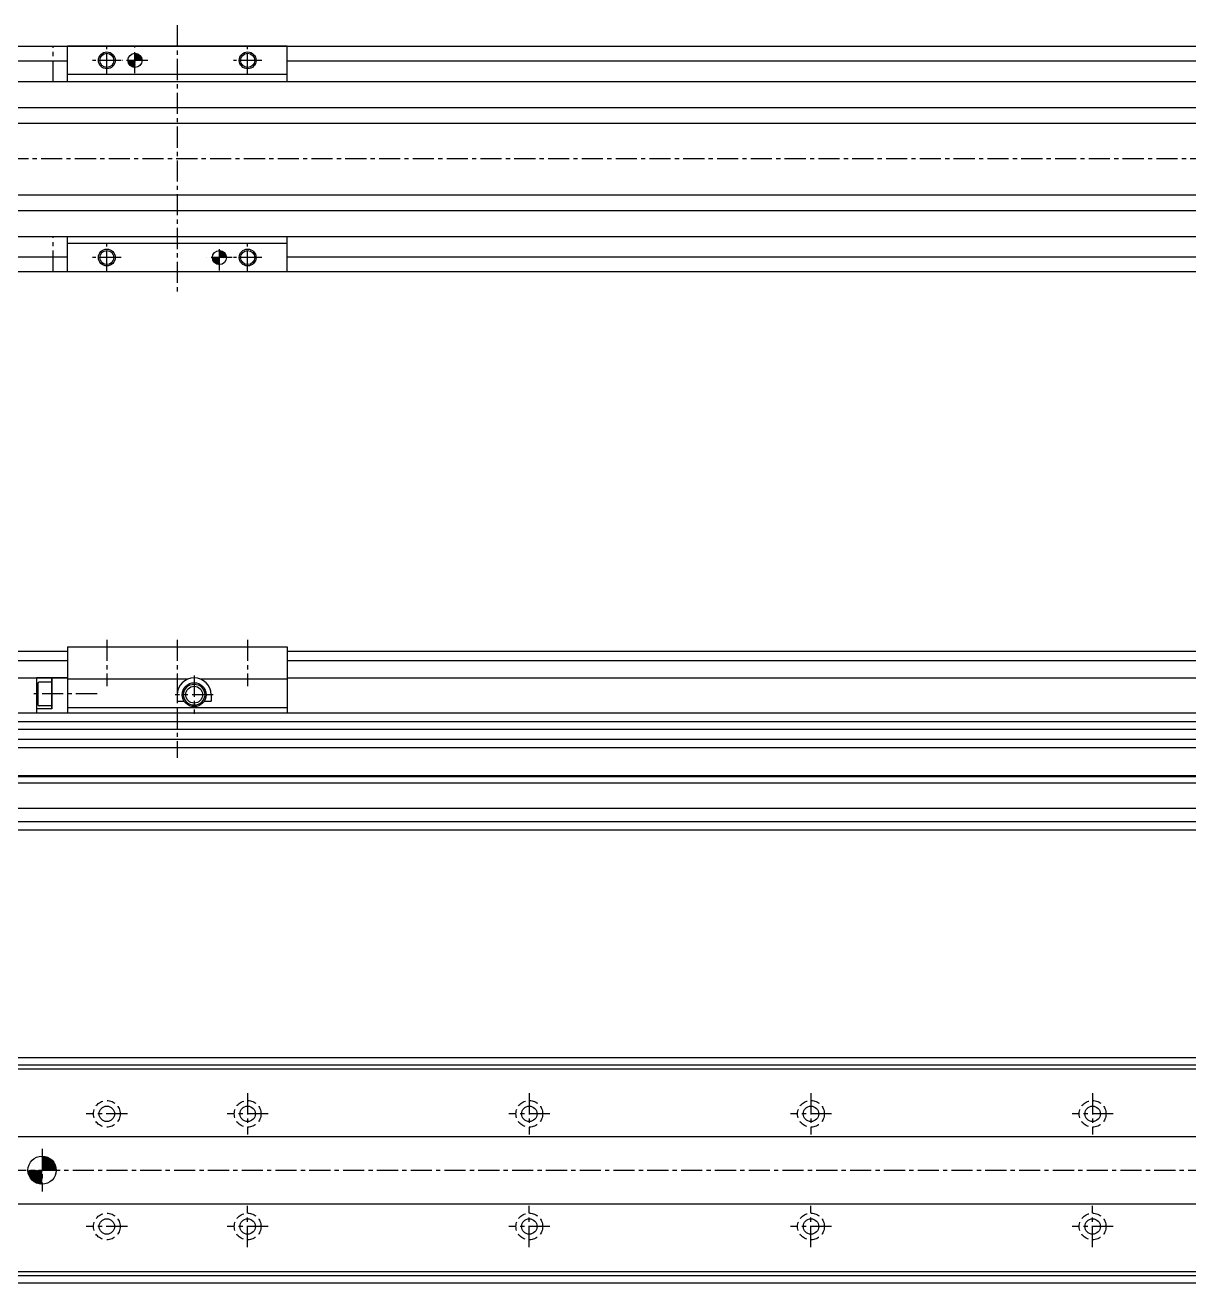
# Model space of a CAD drawing. Extents: x -493 to 1083, y 41 to 537.
# Drawn here: x -118.5 to 294.6, y 90.5 to 536.9 of the extents above; entities that cross this region are included whole.
import ezdxf

# ---------------------------------------------------------------- set-up
doc = ezdxf.new("R2010")
doc.units = 0
for name, pattern in [('CENTER', [12, 7.5, -1.5, 1.5, -1.5]), ('DASHED', [4.5, 3, -1.5]), ('PHANTOM', [15, 7.5, -1.5, 1.5, -1.5, 1.5, -1.5])]:
    doc.linetypes.add(name, pattern=pattern)
doc.layers.get('0').update_dxf_attribs({"linetype": 'CONTINUOUS'})
doc.layers.add('CENTER', color=1, linetype='CENTER')

# ---------------------------------------------------------------- blocks, each defined once
blk = doc.blocks.new('*X5')
at = {"color": 0}
for p, q in [((-296.92, 152.53), (-296.85, 152.6)), ((-296.92, 152.3), (-296.64, 152.59)), ((-296.92, 152.08), (-296.44, 152.56)), ((-296.92, 151.86), (-296.26, 152.52)), ((-296.92, 151.63), (-296.09, 152.46)), ((-296.92, 151.41), (-295.93, 152.4)), ((-296.92, 151.18), (-295.78, 152.33)), ((-296.92, 150.96), (-295.64, 152.25)), ((-296.92, 150.74), (-295.5, 152.16)), ((-296.92, 150.51), (-295.37, 152.07)), ((-296.92, 150.29), (-295.25, 151.96)), ((-296.89, 150.1), (-295.14, 151.85)), ((-299.42, 150.03), (-299.34, 150.1)), ((-299.41, 149.82), (-299.12, 150.1)), ((-299.38, 149.63), (-298.9, 150.1)), ((-299.33, 149.44), (-298.67, 150.1)), ((-299.28, 149.27), (-298.45, 150.1)), ((-299.22, 149.11), (-298.23, 150.1)), ((-299.15, 148.96), (-298, 150.1)), ((-299.07, 148.82), (-297.78, 150.1)), ((-298.98, 148.68), (-297.56, 150.1)), ((-298.88, 148.55), (-297.33, 150.1)), ((-298.78, 148.43), (-297.11, 150.1)), ((-298.67, 148.32), (-296.92, 150.07)), ((-298.56, 148.21), (-296.92, 149.84)), ((-298.43, 148.11), (-296.92, 149.62)), ((-296.66, 150.1), (-295.03, 151.74)), ((-296.44, 150.1), (-294.93, 151.61)), ((-296.21, 150.1), (-294.84, 151.48)), ((-295.99, 150.1), (-294.75, 151.34)), ((-295.77, 150.1), (-294.67, 151.2)), ((-295.54, 150.1), (-294.61, 151.04)), ((-295.32, 150.1), (-294.55, 150.88)), ((-295.1, 150.1), (-294.5, 150.7)), ((-294.87, 150.1), (-294.46, 150.52)), ((-294.65, 150.1), (-294.43, 150.32)), ((-294.43, 150.1), (-294.42, 150.11)), ((-298.3, 148.02), (-296.92, 149.4)), ((-298.16, 147.93), (-296.92, 149.17)), ((-298.02, 147.86), (-296.92, 148.95)), ((-297.86, 147.79), (-296.92, 148.73)), ((-297.7, 147.73), (-296.92, 148.5)), ((-297.52, 147.68), (-296.92, 148.28)), ((-297.34, 147.64), (-296.92, 148.05)), ((-297.14, 147.61), (-296.92, 147.83)), ((-296.93, 147.6), (-296.92, 147.61))]:
    blk.add_line(p, q, dxfattribs=at)
blk = doc.blocks.new('*X6')
at = {"color": 0}
for p, q in [((-265.42, 313.16), (-265.26, 313.33)), ((-265.42, 313.27), (-265.36, 313.33)), ((-265.42, 313.05), (-265.16, 313.31)), ((-265.42, 312.94), (-265.07, 313.29)), ((-265.42, 312.82), (-264.99, 313.26)), ((-265.42, 312.71), (-264.91, 313.23)), ((-265.42, 312.6), (-264.83, 313.19)), ((-265.42, 312.49), (-264.76, 313.15)), ((-265.42, 312.38), (-264.7, 313.1)), ((-265.42, 312.27), (-264.63, 313.06)), ((-265.42, 312.15), (-264.57, 313)), ((-265.38, 312.09), (-264.52, 312.95)), ((-265.27, 312.09), (-264.46, 312.89)), ((-265.15, 312.09), (-264.42, 312.83)), ((-265.04, 312.09), (-264.37, 312.76)), ((-264.93, 312.09), (-264.33, 312.69)), ((-264.82, 312.09), (-264.29, 312.62)), ((-264.71, 312.09), (-264.26, 312.54)), ((-266.67, 312.02), (-266.61, 312.09)), ((-266.66, 311.92), (-266.5, 312.09)), ((-266.65, 311.83), (-266.38, 312.09)), ((-266.62, 311.74), (-266.27, 312.09)), ((-266.6, 311.65), (-266.16, 312.09)), ((-266.56, 311.57), (-266.05, 312.09)), ((-266.53, 311.5), (-265.94, 312.09)), ((-266.48, 311.43), (-265.83, 312.09)), ((-266.44, 311.36), (-265.71, 312.09)), ((-266.39, 311.3), (-265.6, 312.09)), ((-266.34, 311.24), (-265.49, 312.09)), ((-266.28, 311.18), (-265.42, 312.04)), ((-266.23, 311.13), (-265.42, 311.93)), ((-266.16, 311.08), (-265.42, 311.82)), ((-266.1, 311.03), (-265.42, 311.71)), ((-266.03, 310.99), (-265.42, 311.59)), ((-265.95, 310.95), (-265.42, 311.48)), ((-265.87, 310.92), (-265.42, 311.37)), ((-265.79, 310.89), (-265.42, 311.26)), ((-265.7, 310.87), (-265.42, 311.15)), ((-265.61, 310.85), (-265.42, 311.04)), ((-265.51, 310.84), (-265.42, 310.92)), ((-264.6, 312.09), (-264.23, 312.45)), ((-264.48, 312.09), (-264.2, 312.37)), ((-264.37, 312.09), (-264.19, 312.27)), ((-264.26, 312.09), (-264.18, 312.17))]:
    blk.add_line(p, q, dxfattribs=at)
blk = doc.blocks.new('*X7')
at = {"color": 0}
for p, q in [((-280.42, 348.25), (-280.34, 348.33)), ((-280.42, 348.14), (-280.24, 348.32)), ((-280.42, 348.02), (-280.14, 348.3)), ((-280.42, 347.91), (-280.05, 348.28)), ((-280.42, 347.8), (-279.97, 348.25)), ((-281.67, 347), (-281.58, 347.09)), ((-281.66, 346.9), (-281.47, 347.09)), ((-281.64, 346.81), (-281.36, 347.09)), ((-281.62, 346.72), (-281.25, 347.09)), ((-281.59, 346.63), (-281.14, 347.09)), ((-281.56, 346.56), (-281.03, 347.09)), ((-281.52, 346.48), (-280.91, 347.09)), ((-281.48, 346.41), (-280.8, 347.09)), ((-281.43, 346.35), (-280.69, 347.09)), ((-281.38, 346.28), (-280.58, 347.09)), ((-281.33, 346.22), (-280.47, 347.09)), ((-281.27, 346.17), (-280.42, 347.02)), ((-281.21, 346.12), (-280.42, 346.91)), ((-281.15, 346.07), (-280.42, 346.79)), ((-281.08, 346.02), (-280.42, 346.68)), ((-281.01, 345.98), (-280.42, 346.57)), ((-280.94, 345.95), (-280.42, 346.46)), ((-280.86, 345.91), (-280.42, 346.35)), ((-280.77, 345.89), (-280.42, 346.23)), ((-280.68, 345.86), (-280.42, 346.12)), ((-280.59, 345.85), (-280.42, 346.01)), ((-280.42, 347.69), (-279.89, 348.22)), ((-280.42, 347.58), (-279.82, 348.18)), ((-280.42, 347.46), (-279.75, 348.14)), ((-280.42, 347.35), (-279.68, 348.09)), ((-280.42, 347.24), (-279.62, 348.04)), ((-280.42, 347.13), (-279.56, 347.99)), ((-280.35, 347.09), (-279.51, 347.94)), ((-280.24, 347.09), (-279.45, 347.88)), ((-280.13, 347.09), (-279.41, 347.81)), ((-280.02, 347.09), (-279.36, 347.74)), ((-279.91, 347.09), (-279.32, 347.67)), ((-279.8, 347.09), (-279.28, 347.6)), ((-279.68, 347.09), (-279.25, 347.52)), ((-279.57, 347.09), (-279.22, 347.44)), ((-279.46, 347.09), (-279.2, 347.35)), ((-279.35, 347.09), (-279.18, 347.25)), ((-279.24, 347.09), (-279.17, 347.15)), ((-280.48, 345.84), (-280.42, 345.9))]:
    blk.add_line(p, q, dxfattribs=at)

msp = doc.modelspace()

# ---------------------------------------------------------------- linework, layer by layer
at = {"color": 7, "linetype": 'CONTINUOUS'}
for p, q in [((-293.52, 529.44), (1068.48, 529.44)), ((-25.52, 529.44), (-103.52, 529.44)), ((-103.52, 516.94), (-103.52, 529.44)), ((-25.52, 516.94), (-25.52, 529.44)), ((-293.52, 524.24), (-103.52, 524.24)), ((-25.52, 524.24), (1068.48, 524.24)), ((-25.52, 519.44), (-103.52, 519.44)), ((-293.52, 516.94), (1068.48, 516.94)), ((-293.52, 516.94), (-103.52, 516.94)), ((-25.52, 516.94), (1068.48, 516.94)), ((-293.52, 507.71), (1068.48, 507.71)), ((-293.52, 502.17), (1068.48, 502.17)), ((-293.52, 476.7), (1068.48, 476.7)), ((-293.52, 471.17), (1068.48, 471.17)), ((-293.52, 461.94), (-103.52, 461.94)), ((-291.52, 461.94), (1070.48, 461.94)), ((-103.52, 449.44), (-103.52, 461.94)), ((-25.52, 461.94), (1068.48, 461.94)), ((-25.52, 449.44), (-25.52, 461.94)), ((-25.52, 459.44), (-103.52, 459.44)), ((-293.52, 454.64), (-103.52, 454.64)), ((-25.52, 454.64), (1068.48, 454.64)), ((-293.52, 449.44), (1068.48, 449.44)), ((-103.52, 449.44), (-25.52, 449.44)), ((-293.52, 314.76), (-103.52, 314.76)), ((-103.52, 316.26), (-25.52, 316.26)), ((-103.52, 316.26), (-103.52, 292.76)), ((-25.52, 316.26), (-25.52, 292.76)), ((-25.52, 314.76), (1068.48, 314.76)), ((-293.52, 311.4), (-103.52, 311.4)), ((-25.52, 311.4), (1068.48, 311.4)), ((-293.52, 305.26), (-103.52, 305.26)), ((-114.52, 305.26), (-114.52, 292.76)), ((-103.52, 305.26), (-114.52, 305.26)), ((-103.52, 305.26), (-114.52, 305.26)), ((-109.02, 303.76), (-113.52, 303.76)), ((-109.02, 303.76), (-113.52, 303.76)), ((-109.02, 294.26), (-109.02, 305.26)), ((-109.02, 305.26), (-109.02, 294.26)), ((-103.52, 304.89), (-60.59, 304.89)), ((-56.44, 304.89), (-25.52, 304.89)), ((-25.52, 305.26), (1068.48, 305.26)), ((-114.02, 303.26), (-114.02, 295.76)), ((-114.02, 303.26), (-114.02, 295.76)), ((-64.52, 299.26), (-64.52, 297.01)), ((-52.52, 299.26), (-52.52, 297.01)), ((-109.02, 295.26), (-113.52, 295.26)), ((-109.02, 295.26), (-113.52, 295.26)), ((-103.52, 294.76), (-25.52, 294.76)), ((-64.52, 297.01), (-62.13, 297.01)), ((-54.91, 297.01), (-52.52, 297.01)), ((-293.52, 292.76), (1068.48, 292.76)), ((-109.02, 294.26), (-114.52, 294.26)), ((-109.02, 294.26), (-114.52, 294.26)), ((-293.52, 289.76), (1068.48, 289.76)), ((-293.52, 287.01), (1068.48, 287.01)), ((-293.52, 283.51), (1068.48, 283.51)), ((-293.52, 280.49), (1068.48, 280.49)), ((-293.52, 270.56), (1068.48, 270.56)), ((-293.52, 270.26), (1068.48, 270.26)), ((-293.52, 268.02), (1068.48, 268.02)), ((-293.52, 259.03), (1068.48, 259.03)), ((-293.52, 254.26), (1068.48, 254.26)), ((-293.52, 251.26), (1068.48, 251.26)), ((-293.52, 170.47), (1068.48, 170.47)), ((-293.52, 167.87), (1068.48, 167.87)), ((-293.52, 166.47), (1068.48, 166.47)), ((-293.52, 142.47), (1068.48, 142.47)), ((-293.52, 118.47), (1068.48, 118.47)), ((-293.52, 94.47), (1068.48, 94.47)), ((-293.52, 93.07), (1068.48, 93.07)), ((-293.52, 90.47), (1068.48, 90.47))]:
    msp.add_line(p, q, dxfattribs=at)
at = {"color": 3, "linetype": 'PHANTOM'}
for p, q in [((-108.52, 516.94), (-108.52, 529.44)), ((-108.52, 449.44), (-108.52, 461.94))]:
    msp.add_line(p, q, dxfattribs=at)
at = {"color": 7, "linetype": 'CONTINUOUS'}
for centre, radius in [((-89.52, 524.44), 3), ((-89.52, 524.44), 2.5), ((-79.52, 524.44), 2.5), ((-39.52, 524.44), 3), ((-39.52, 524.44), 2.5), ((-89.52, 454.44), 3), ((-89.52, 454.44), 2.5), ((-49.52, 454.44), 2.5), ((-39.52, 454.44), 3), ((-39.52, 454.44), 2.5), ((-58.52, 299.26), 4.25), ((-58.52, 299.26), 3.75), ((-58.52, 299.26), 3), ((-89.52, 150.47), 2.75), ((-39.52, 150.47), 2.75), ((60.48, 150.47), 2.75), ((160.48, 150.47), 2.75), ((260.48, 150.47), 2.75), ((-112.52, 130.47), 5), ((-89.52, 110.47), 2.75), ((-39.52, 110.47), 2.75), ((60.48, 110.47), 2.75), ((160.48, 110.47), 2.75), ((260.48, 110.47), 2.75)]:
    msp.add_circle(centre, radius, dxfattribs=at)
at = {"color": 3, "linetype": 'DASHED'}
for centre in [(-89.52, 150.47), (-39.52, 150.47), (60.48, 150.47), (160.48, 150.47), (260.48, 150.47), (-89.52, 110.47), (-39.52, 110.47), (60.48, 110.47), (160.48, 110.47), (260.48, 110.47)]:
    msp.add_circle(centre, 4.75, dxfattribs=at)
at = {"color": 7, "linetype": 'CONTINUOUS'}
for centre, radius, start, end in [((-113.52, 303.26), 0.5, 90, 180), ((-113.52, 303.26), 0.5, 90, 180), ((-58.52, 299.26), 6, 0, 180), ((-113.52, 295.76), 0.5, 180, 270), ((-113.52, 295.76), 0.5, 180, 270)]:
    msp.add_arc(centre, radius, start, end, dxfattribs=at)
at = {"layer": 'CENTER', "color": 1, "linetype": 'CENTER'}
for p, q in [((-64.52, 536.94), (-64.52, 441.94)), ((-89.52, 519.4), (-89.52, 529.48)), ((-79.52, 519.9), (-79.52, 528.98)), ((-39.52, 519.4), (-39.52, 529.48)), ((-84.48, 524.44), (-94.56, 524.44)), ((-74.98, 524.44), (-84.06, 524.44)), ((-34.48, 524.44), (-44.56, 524.44)), ((1082.64, 489.44), (-330.94, 489.44)), ((-89.52, 449.4), (-89.52, 459.48)), ((-49.52, 449.9), (-49.52, 458.98)), ((-39.52, 449.4), (-39.52, 459.48)), ((-84.48, 454.44), (-94.56, 454.44)), ((-44.98, 454.44), (-54.06, 454.44)), ((-34.48, 454.44), (-44.56, 454.44)), ((-89.52, 318.76), (-89.52, 302.3)), ((-64.52, 318.76), (-64.52, 276.88)), ((-39.52, 318.76), (-39.52, 302.3)), ((-58.52, 306.05), (-58.52, 292.47)), ((-92.98, 299.51), (-116.68, 299.51)), ((-92.98, 299.51), (-116.48, 299.51)), ((-51.73, 299.26), (-65.31, 299.26)), ((-39.52, 157.76), (-39.52, 143.18)), ((60.48, 157.76), (60.48, 143.18)), ((160.48, 157.76), (160.48, 143.18)), ((260.48, 157.76), (260.48, 143.18)), ((-82.23, 150.47), (-96.81, 150.47)), ((-32.23, 150.47), (-46.81, 150.47)), ((67.77, 150.47), (53.19, 150.47)), ((167.77, 150.47), (153.19, 150.47)), ((267.77, 150.47), (253.19, 150.47)), ((-112.52, 138.01), (-112.52, 122.93)), ((-341.63, 130.47), (1079.71, 130.47)), ((-39.52, 103.18), (-39.52, 117.76)), ((60.48, 103.18), (60.48, 117.76)), ((160.48, 103.18), (160.48, 117.76)), ((260.48, 103.18), (260.48, 117.76)), ((-82.23, 110.47), (-96.81, 110.47)), ((-32.23, 110.47), (-46.81, 110.47)), ((67.77, 110.47), (53.19, 110.47)), ((167.77, 110.47), (153.19, 110.47)), ((267.77, 110.47), (253.19, 110.47))]:
    msp.add_line(p, q, dxfattribs=at)

# ---------------------------------------------------------------- block references
at = {"color": 7, "linetype": 'CONTINUOUS', "xscale": 2, "yscale": 2, "zscale": 2}
for name in ['*X7', '*X6', '*X5']:
    msp.add_blockref(name, (481.33, -169.74), dxfattribs=at)

doc.saveas('drawing.dxf')
